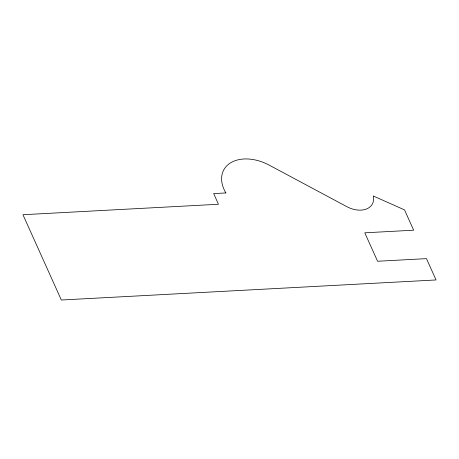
<?xml version="1.0" encoding="UTF-8"?>
<svg xmlns="http://www.w3.org/2000/svg" width="459" height="459" viewBox="0 0 459 459"><rect width="100%" height="100%" fill="white"/><g stroke="black" fill="none" stroke-linecap="round" stroke-linejoin="round"><path stroke-width="0.69" d="M225.88 192.941L213.659 193.595L218.461 204.255L22.95 214.72L61.328 300.014L436.05 279.956L426.457 258.635L377.579 261.251L364.785 232.816L413.662 230.2L404.528 209.895L373.236 195.97A21.097 14.418 28 0 1 366.632 208.931A21.097 14.418 28 0 1 346.947 206.722L269.031 165.045A37.552 25.658 28 0 0 230.166 163.106A37.552 25.658 28 0 0 225.88 192.941"/></g></svg>
